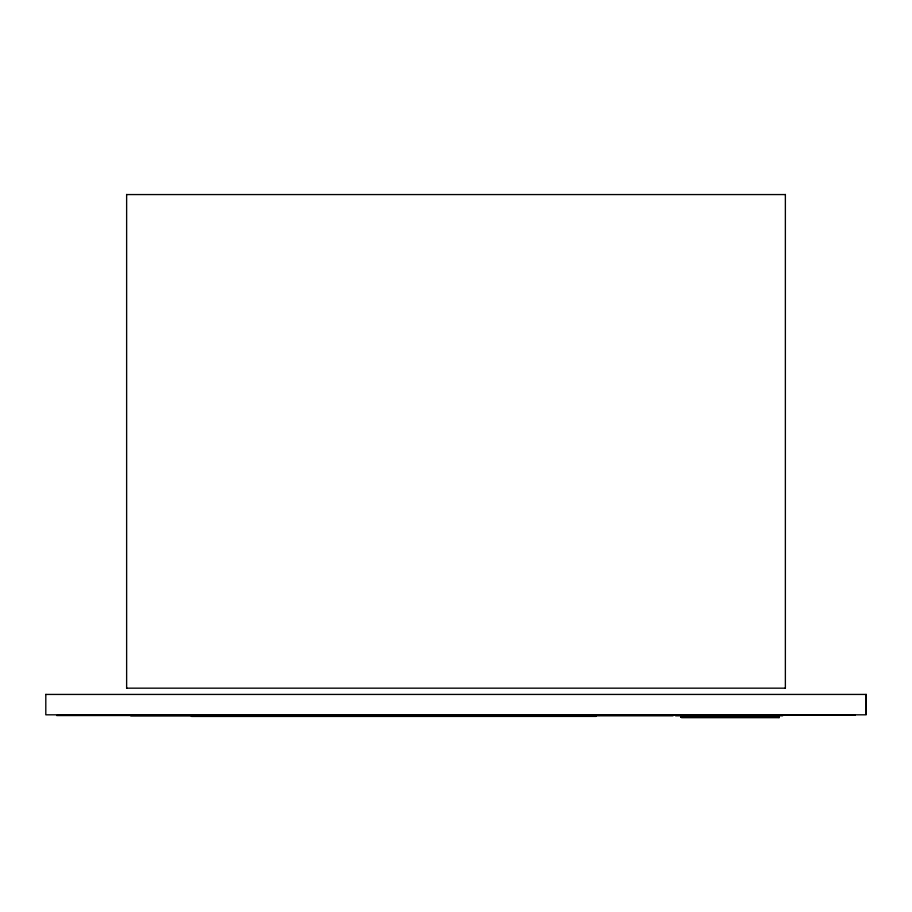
<?xml version="1.0" encoding="UTF-8"?>
<svg xmlns="http://www.w3.org/2000/svg" width="912" height="912" viewBox="0 0 912 912"><rect width="100%" height="100%" fill="white"/><g stroke="black" fill="none" stroke-linecap="round" stroke-linejoin="round"><path stroke-width="1.37" d="M45.805 694.34L45.805 714.814L866.195 714.814L866.195 694.34M126.631 194.427L126.631 688.321M191.44 716.353L596.095 716.353L191.486 716.399M680.968 716.615L681.492 717.676L779.156 717.676M785.369 688.321L785.369 194.427M779.053 717.584L779.156 716.615M130.724 715.817L673.022 715.817M675.553 715.817L782.644 715.817M126.768 194.564L785.232 194.564M45.885 694.431L866.115 694.431M785.232 688.172L126.768 688.172M681.059 716.707L779.053 716.707M698.603 716.365L765.065 716.365M690.475 716.855L705.056 716.855M710.893 716.935L722.76 716.935M723.113 716.855L751.693 716.935M754.281 716.855L771.951 716.855M680.74 717.14L779.372 717.14M855.205 715.076L56.681 715.555M866.195 694.819L866.195 714.324M778.004 716.387L685.414 716.387"/></g></svg>
